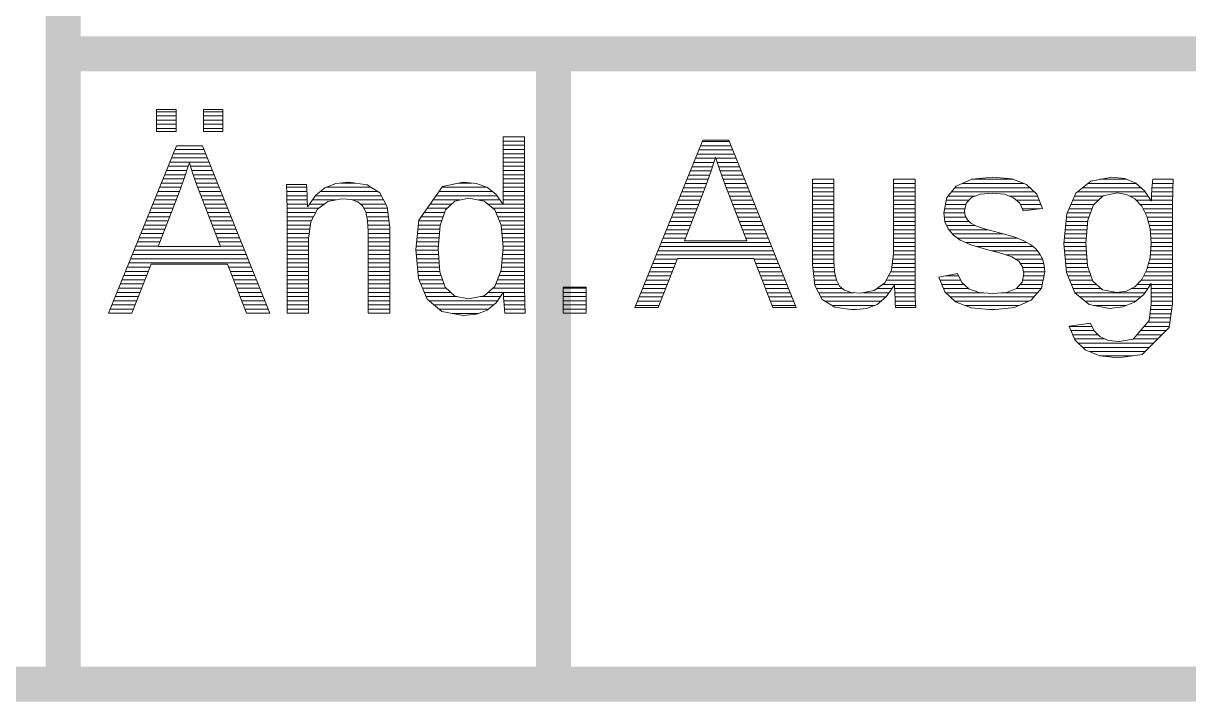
# Model space of a CAD drawing. Header units: millimetres. Extents: x 20 to 410, y 10 to 287.
# Drawn here: x 358.43 to 375.06, y 9.75 to 19.44 of the extents above; entities that cross this region are included whole.
import ezdxf

# ---------------------------------------------------------------- set-up
doc = ezdxf.new("R2010")
doc.units = ezdxf.units.MM
doc.layers.add('KANTEN', color=7, linetype='Continuous', lineweight=50)
doc.layers.add('TEXT', color=7, linetype='Continuous', lineweight=13)

msp = doc.modelspace()

# ---------------------------------------------------------------- linework, layer by layer
at = {"layer": 'KANTEN', "lineweight": 50, "const_width": 0.5}
msp.add_lwpolyline([(20, 10), (410, 10), (410, 287), (20, 287)], close=True, dxfattribs=at)
for points in [[(359, 10), (359, 37)], [(359, 19), (410, 19)], [(366, 10), (366, 19)]]:
    msp.add_lwpolyline(points, dxfattribs=at)
at = {"layer": 'TEXT', "lineweight": 13}
for p, q in [((360.334, 18.176), (360.613, 18.176)), ((361.002, 18.176), (361.278, 18.176)), ((360.334, 18.116), (360.613, 18.116)), ((360.334, 18.056), (360.613, 18.056)), ((360.334, 17.996), (360.613, 17.996)), ((361.002, 18.116), (361.278, 18.116)), ((361.002, 18.056), (361.278, 18.056)), ((361.002, 17.996), (361.278, 17.996)), ((360.334, 17.936), (360.613, 17.936)), ((361.002, 17.936), (361.278, 17.936)), ((365.279, 17.816), (365.584, 17.816)), ((360.6, 17.636), (361.011, 17.636)), ((365.279, 17.756), (365.584, 17.756)), ((365.279, 17.696), (365.584, 17.696)), ((365.279, 17.636), (365.584, 17.636)), ((368.075, 17.63), (368.556, 17.63)), ((368.099, 17.69), (368.532, 17.69)), ((368.124, 17.75), (368.508, 17.75)), ((360.551, 17.516), (361.059, 17.516)), ((360.575, 17.576), (361.035, 17.576)), ((365.279, 17.576), (365.584, 17.576)), ((365.279, 17.516), (365.584, 17.516)), ((368.026, 17.51), (368.307, 17.51)), ((368.05, 17.57), (368.58, 17.57)), ((368.316, 17.51), (368.604, 17.51)), ((360.477, 17.336), (360.766, 17.336)), ((360.502, 17.396), (360.786, 17.396)), ((360.526, 17.456), (361.083, 17.456)), ((360.817, 17.396), (361.107, 17.396)), ((360.837, 17.336), (361.132, 17.336)), ((365.279, 17.456), (365.584, 17.456)), ((365.279, 17.396), (365.584, 17.396)), ((365.279, 17.336), (365.584, 17.336)), ((367.952, 17.33), (368.248, 17.33)), ((367.977, 17.39), (368.267, 17.39)), ((368.001, 17.45), (368.287, 17.45)), ((368.336, 17.45), (368.628, 17.45)), ((368.355, 17.39), (368.652, 17.39)), ((368.376, 17.33), (368.676, 17.33)), ((360.404, 17.156), (360.704, 17.156)), ((360.429, 17.216), (360.726, 17.216)), ((360.453, 17.276), (360.746, 17.276)), ((360.857, 17.276), (361.156, 17.276)), ((360.877, 17.216), (361.18, 17.216)), ((360.898, 17.156), (361.204, 17.156)), ((362.96, 17.156), (363.168, 17.156)), ((364.645, 17.156), (364.834, 17.156)), ((365.279, 17.276), (365.584, 17.276)), ((365.279, 17.216), (365.584, 17.216)), ((365.279, 17.156), (365.584, 17.156)), ((367.879, 17.15), (368.183, 17.15)), ((367.903, 17.21), (368.205, 17.21)), ((367.928, 17.27), (368.226, 17.27)), ((368.396, 17.27), (368.7, 17.27)), ((368.418, 17.21), (368.724, 17.21)), ((368.441, 17.15), (368.748, 17.15)), ((369.692, 17.21), (369.998, 17.21)), ((369.692, 17.15), (369.998, 17.15)), ((370.851, 17.21), (371.157, 17.21)), ((370.851, 17.15), (371.157, 17.15)), ((371.83, 17.15), (372.714, 17.15)), ((371.964, 17.21), (372.557, 17.21)), ((373.62, 17.15), (374.311, 17.15)), ((373.792, 17.21), (374.176, 17.21)), ((374.542, 17.15), (374.837, 17.15)), ((374.55, 17.21), (374.84, 17.21)), ((360.331, 16.976), (360.637, 16.976)), ((360.355, 17.036), (360.66, 17.036)), ((360.38, 17.096), (360.682, 17.096)), ((360.921, 17.096), (361.228, 17.096)), ((360.943, 17.036), (361.252, 17.036)), ((360.967, 16.976), (361.276, 16.976)), ((362.189, 17.096), (362.478, 17.096)), ((362.192, 17.036), (362.481, 17.036)), ((362.195, 16.976), (362.483, 16.976)), ((362.602, 16.976), (363.544, 16.976)), ((362.672, 17.036), (363.494, 17.036)), ((362.754, 17.096), (363.398, 17.096)), ((364.319, 16.976), (365.193, 16.976)), ((364.361, 17.036), (365.127, 17.036)), ((364.404, 17.096), (365.045, 17.096)), ((365.279, 17.096), (365.584, 17.096)), ((365.279, 17.036), (365.584, 17.036)), ((365.28, 16.976), (365.584, 16.976)), ((367.805, 16.97), (368.114, 16.97)), ((367.83, 17.03), (368.137, 17.03)), ((367.854, 17.09), (368.16, 17.09)), ((368.464, 17.09), (368.773, 17.09)), ((368.487, 17.03), (368.797, 17.03)), ((368.51, 16.97), (368.821, 16.97)), ((369.692, 17.09), (369.998, 17.09)), ((369.692, 17.03), (369.998, 17.03)), ((369.692, 16.97), (369.998, 16.97)), ((370.851, 17.09), (371.157, 17.09)), ((370.851, 17.03), (371.157, 17.03)), ((370.851, 16.97), (371.157, 16.97)), ((371.627, 16.97), (372.014, 16.97)), ((371.677, 17.03), (372.861, 17.03)), ((371.727, 17.09), (372.798, 17.09)), ((372.505, 16.97), (372.906, 16.97)), ((373.431, 16.97), (373.835, 16.97)), ((373.472, 17.03), (374.443, 17.03)), ((373.546, 17.09), (374.382, 17.09)), ((374.222, 16.97), (374.482, 16.97)), ((374.532, 16.97), (374.832, 16.97)), ((374.534, 17.03), (374.832, 17.03)), ((374.538, 17.09), (374.834, 17.09)), ((360.257, 16.796), (360.567, 16.796)), ((360.282, 16.856), (360.59, 16.856)), ((360.306, 16.916), (360.614, 16.916)), ((360.99, 16.916), (361.3, 16.916)), ((361.014, 16.856), (361.324, 16.856)), ((361.037, 16.796), (361.348, 16.796)), ((362.195, 16.916), (362.486, 16.916)), ((362.196, 16.856), (362.487, 16.856)), ((362.196, 16.796), (362.648, 16.796)), ((362.518, 16.856), (362.728, 16.856)), ((362.56, 16.916), (362.889, 16.916)), ((363.126, 16.916), (363.576, 16.916)), ((363.244, 16.856), (363.608, 16.856)), ((363.291, 16.796), (363.63, 16.796)), ((364.193, 16.796), (364.48, 16.796)), ((364.235, 16.856), (364.544, 16.856)), ((364.277, 16.916), (364.663, 16.916)), ((364.93, 16.916), (365.234, 16.916)), ((365.063, 16.856), (365.275, 16.856)), ((365.135, 16.796), (365.584, 16.796)), ((365.281, 16.916), (365.584, 16.916)), ((365.282, 16.856), (365.584, 16.856)), ((367.756, 16.85), (368.067, 16.85)), ((367.781, 16.91), (368.09, 16.91)), ((368.534, 16.91), (368.845, 16.91)), ((368.557, 16.85), (368.869, 16.85)), ((369.692, 16.91), (369.998, 16.91)), ((369.692, 16.85), (369.998, 16.85)), ((370.851, 16.91), (371.157, 16.91)), ((370.851, 16.85), (371.157, 16.85)), ((371.591, 16.85), (371.883, 16.85)), ((371.603, 16.91), (371.924, 16.91)), ((372.607, 16.91), (372.93, 16.91)), ((372.662, 16.85), (372.953, 16.85)), ((373.379, 16.85), (373.704, 16.85)), ((373.405, 16.91), (373.77, 16.91)), ((374.313, 16.91), (374.521, 16.91)), ((374.37, 16.85), (374.83, 16.85)), ((374.53, 16.91), (374.831, 16.91)), ((360.208, 16.676), (360.521, 16.676)), ((360.233, 16.736), (360.544, 16.736)), ((361.06, 16.736), (361.372, 16.736)), ((361.084, 16.676), (361.397, 16.676)), ((362.197, 16.736), (362.605, 16.736)), ((362.197, 16.676), (362.573, 16.676)), ((363.321, 16.736), (363.637, 16.736)), ((363.334, 16.676), (363.644, 16.676)), ((364.108, 16.676), (364.422, 16.676)), ((364.15, 16.736), (364.443, 16.736)), ((365.177, 16.736), (365.584, 16.736)), ((365.201, 16.676), (365.584, 16.676)), ((367.683, 16.67), (367.997, 16.67)), ((367.708, 16.73), (368.02, 16.73)), ((367.732, 16.79), (368.044, 16.79)), ((368.581, 16.79), (368.893, 16.79)), ((368.604, 16.73), (368.917, 16.73)), ((368.627, 16.67), (368.941, 16.67)), ((369.692, 16.79), (369.998, 16.79)), ((369.692, 16.73), (369.998, 16.73)), ((369.692, 16.67), (369.998, 16.67)), ((370.851, 16.79), (371.157, 16.79)), ((370.851, 16.73), (371.157, 16.73)), ((370.851, 16.67), (371.157, 16.67)), ((371.567, 16.73), (371.867, 16.73)), ((371.574, 16.67), (371.883, 16.67)), ((371.579, 16.79), (371.869, 16.79)), ((372.688, 16.79), (372.94, 16.79)), ((373.317, 16.67), (373.637, 16.67)), ((373.327, 16.73), (373.659, 16.73)), ((373.353, 16.79), (373.681, 16.79)), ((374.411, 16.79), (374.83, 16.79)), ((374.441, 16.73), (374.83, 16.73)), ((374.469, 16.67), (374.83, 16.67)), ((360.135, 16.496), (360.451, 16.496)), ((360.159, 16.556), (360.474, 16.556)), ((360.184, 16.616), (360.497, 16.616)), ((361.107, 16.616), (361.421, 16.616)), ((361.13, 16.556), (361.445, 16.556)), ((361.154, 16.496), (361.469, 16.496)), ((362.197, 16.616), (362.541, 16.616)), ((362.197, 16.556), (362.528, 16.556)), ((362.197, 16.496), (362.52, 16.496)), ((363.346, 16.616), (363.651, 16.616)), ((363.35, 16.556), (363.658, 16.556)), ((363.353, 16.496), (363.662, 16.496)), ((364.062, 16.496), (364.375, 16.496)), ((364.068, 16.556), (364.381, 16.556)), ((364.074, 16.616), (364.402, 16.616)), ((365.225, 16.616), (365.584, 16.616)), ((365.249, 16.556), (365.584, 16.556)), ((365.255, 16.496), (365.584, 16.496)), ((367.61, 16.49), (367.927, 16.49)), ((367.634, 16.55), (367.95, 16.55)), ((367.659, 16.61), (367.974, 16.61)), ((368.651, 16.61), (368.965, 16.61)), ((368.674, 16.55), (368.989, 16.55)), ((368.697, 16.49), (369.014, 16.49)), ((369.692, 16.61), (369.998, 16.61)), ((369.692, 16.55), (369.998, 16.55)), ((369.692, 16.49), (369.998, 16.49)), ((370.851, 16.61), (371.157, 16.61)), ((370.851, 16.55), (371.157, 16.55)), ((370.851, 16.49), (371.157, 16.49)), ((371.582, 16.61), (371.927, 16.61)), ((371.607, 16.55), (372.016, 16.55)), ((371.639, 16.49), (372.197, 16.49)), ((373.299, 16.49), (373.61, 16.49)), ((373.305, 16.55), (373.615, 16.55)), ((373.311, 16.61), (373.62, 16.61)), ((374.485, 16.61), (374.83, 16.61)), ((374.5, 16.55), (374.83, 16.55)), ((374.513, 16.49), (374.83, 16.49)), ((360.061, 16.316), (360.381, 16.316)), ((360.086, 16.376), (360.404, 16.376)), ((360.11, 16.436), (360.427, 16.436)), ((361.177, 16.436), (361.493, 16.436)), ((361.201, 16.376), (361.517, 16.376)), ((361.224, 16.316), (361.541, 16.316)), ((362.197, 16.436), (362.512, 16.436)), ((362.197, 16.376), (362.504, 16.376)), ((362.197, 16.316), (362.502, 16.316)), ((363.355, 16.436), (363.662, 16.436)), ((363.355, 16.376), (363.662, 16.376)), ((363.355, 16.316), (363.662, 16.316)), ((364.044, 16.316), (364.361, 16.316)), ((364.05, 16.376), (364.365, 16.376)), ((364.056, 16.436), (364.37, 16.436)), ((365.261, 16.436), (365.584, 16.436)), ((365.266, 16.376), (365.584, 16.376)), ((365.272, 16.316), (365.584, 16.316)), ((367.536, 16.31), (369.086, 16.31)), ((367.561, 16.37), (367.881, 16.37)), ((367.585, 16.43), (367.904, 16.43)), ((368.721, 16.43), (369.038, 16.43)), ((368.744, 16.37), (369.062, 16.37)), ((369.692, 16.43), (369.998, 16.43)), ((369.692, 16.37), (369.998, 16.37)), ((369.692, 16.31), (369.998, 16.31)), ((370.851, 16.43), (371.157, 16.43)), ((370.851, 16.37), (371.157, 16.37)), ((370.851, 16.31), (371.157, 16.31)), ((371.691, 16.43), (372.421, 16.43)), ((371.765, 16.37), (372.616, 16.37)), ((371.876, 16.31), (372.752, 16.31)), ((373.281, 16.31), (373.595, 16.31)), ((373.287, 16.37), (373.6, 16.37)), ((373.293, 16.43), (373.605, 16.43)), ((374.517, 16.43), (374.83, 16.43)), ((374.522, 16.37), (374.83, 16.37)), ((374.526, 16.31), (374.83, 16.31)), ((359.988, 16.136), (361.613, 16.136)), ((360.012, 16.196), (361.589, 16.196)), ((360.037, 16.256), (360.357, 16.256)), ((361.247, 16.256), (361.565, 16.256)), ((362.197, 16.256), (362.502, 16.256)), ((362.197, 16.196), (362.502, 16.196)), ((362.197, 16.136), (362.502, 16.136)), ((363.355, 16.256), (363.662, 16.256)), ((363.355, 16.196), (363.662, 16.196)), ((363.355, 16.136), (363.662, 16.136)), ((364.034, 16.196), (364.355, 16.196)), ((364.038, 16.256), (364.356, 16.256)), ((364.04, 16.136), (364.359, 16.136)), ((365.27, 16.136), (365.584, 16.136)), ((365.275, 16.196), (365.584, 16.196)), ((365.278, 16.256), (365.584, 16.256)), ((367.487, 16.19), (369.134, 16.19)), ((367.512, 16.25), (369.11, 16.25)), ((369.692, 16.25), (369.998, 16.25)), ((369.692, 16.19), (369.998, 16.19)), ((370.851, 16.25), (371.157, 16.25)), ((370.851, 16.19), (371.157, 16.19)), ((372.041, 16.25), (372.841, 16.25)), ((372.251, 16.19), (372.902, 16.19)), ((373.283, 16.25), (373.598, 16.25)), ((373.289, 16.19), (373.603, 16.19)), ((374.519, 16.19), (374.83, 16.19)), ((374.523, 16.25), (374.83, 16.25)), ((359.939, 16.016), (361.662, 16.016)), ((359.964, 16.076), (361.638, 16.076)), ((362.197, 16.076), (362.502, 16.076)), ((362.197, 16.016), (362.502, 16.016)), ((363.355, 16.076), (363.662, 16.076)), ((363.355, 16.016), (363.662, 16.016)), ((364.046, 16.076), (364.364, 16.076)), ((364.052, 16.016), (364.369, 16.016)), ((365.259, 16.016), (365.584, 16.016)), ((365.265, 16.076), (365.584, 16.076)), ((367.414, 16.01), (367.74, 16.01)), ((367.438, 16.07), (367.764, 16.07)), ((367.463, 16.13), (369.158, 16.13)), ((368.859, 16.07), (369.182, 16.07)), ((368.883, 16.01), (369.206, 16.01)), ((369.692, 16.13), (369.998, 16.13)), ((369.692, 16.07), (369.998, 16.07)), ((369.692, 16.01), (370.001, 16.01)), ((370.832, 16.01), (371.157, 16.01)), ((370.84, 16.07), (371.157, 16.07)), ((370.848, 16.13), (371.157, 16.13)), ((372.459, 16.13), (372.944, 16.13)), ((372.589, 16.07), (372.975, 16.07)), ((372.658, 16.01), (372.992, 16.01)), ((373.295, 16.13), (373.607, 16.13)), ((373.3, 16.07), (373.612, 16.07)), ((373.306, 16.01), (373.616, 16.01)), ((374.489, 16.01), (374.83, 16.01)), ((374.505, 16.07), (374.83, 16.07)), ((374.514, 16.13), (374.83, 16.13)), ((359.866, 15.836), (360.193, 15.836)), ((359.89, 15.896), (360.217, 15.896)), ((359.915, 15.956), (360.24, 15.956)), ((361.363, 15.956), (361.686, 15.956)), ((361.386, 15.896), (361.71, 15.896)), ((361.409, 15.836), (361.734, 15.836)), ((362.197, 15.956), (362.502, 15.956)), ((362.197, 15.896), (362.502, 15.896)), ((362.197, 15.836), (362.502, 15.836)), ((363.355, 15.956), (363.662, 15.956)), ((363.355, 15.896), (363.662, 15.896)), ((363.355, 15.836), (363.662, 15.836)), ((364.058, 15.956), (364.373, 15.956)), ((364.064, 15.896), (364.378, 15.896)), ((364.07, 15.836), (364.397, 15.836)), ((365.221, 15.836), (365.584, 15.836)), ((365.244, 15.896), (365.584, 15.896)), ((365.254, 15.956), (365.584, 15.956)), ((367.34, 15.83), (367.669, 15.83)), ((367.365, 15.89), (367.693, 15.89)), ((367.389, 15.95), (367.717, 15.95)), ((368.906, 15.95), (369.23, 15.95)), ((368.93, 15.89), (369.254, 15.89)), ((368.953, 15.83), (369.279, 15.83)), ((369.697, 15.95), (370.004, 15.95)), ((369.704, 15.89), (370.007, 15.89)), ((369.711, 15.83), (370.021, 15.83)), ((370.775, 15.83), (371.157, 15.83)), ((370.807, 15.89), (371.157, 15.89)), ((370.824, 15.95), (371.157, 15.95)), ((371.59, 15.83), (371.779, 15.83)), ((372.695, 15.95), (373.002, 15.95)), ((372.704, 15.83), (372.996, 15.83)), ((372.706, 15.89), (373.008, 15.89)), ((373.312, 15.95), (373.628, 15.95)), ((373.318, 15.89), (373.648, 15.89)), ((373.339, 15.83), (373.669, 15.83)), ((374.418, 15.83), (374.83, 15.83)), ((374.45, 15.89), (374.83, 15.89)), ((374.473, 15.95), (374.83, 15.95)), ((359.792, 15.656), (360.122, 15.656)), ((359.817, 15.716), (360.146, 15.716)), ((359.841, 15.776), (360.17, 15.776)), ((361.433, 15.776), (361.758, 15.776)), ((361.456, 15.716), (361.782, 15.716)), ((361.48, 15.656), (361.806, 15.656)), ((362.197, 15.776), (362.502, 15.776)), ((362.197, 15.716), (362.502, 15.716)), ((362.197, 15.656), (362.502, 15.656)), ((363.355, 15.776), (363.662, 15.776)), ((363.355, 15.716), (363.662, 15.716)), ((363.355, 15.656), (363.662, 15.656)), ((364.081, 15.776), (364.417, 15.776)), ((364.106, 15.716), (364.438, 15.716)), ((364.131, 15.656), (364.467, 15.656)), ((365.133, 15.656), (365.584, 15.656)), ((365.175, 15.716), (365.584, 15.716)), ((365.198, 15.776), (365.584, 15.776)), ((366.135, 15.656), (366.466, 15.656)), ((367.267, 15.65), (367.598, 15.65)), ((367.291, 15.71), (367.622, 15.71)), ((367.316, 15.77), (367.646, 15.77)), ((368.977, 15.77), (369.303, 15.77)), ((369, 15.71), (369.327, 15.71)), ((369.023, 15.65), (369.351, 15.65)), ((369.718, 15.77), (370.034, 15.77)), ((369.725, 15.71), (370.066, 15.71)), ((369.751, 15.65), (370.12, 15.65)), ((370.613, 15.65), (370.829, 15.65)), ((370.693, 15.71), (371.157, 15.71)), ((370.743, 15.77), (371.157, 15.77)), ((370.866, 15.65), (371.158, 15.65)), ((371.511, 15.77), (371.807, 15.77)), ((371.537, 15.71), (371.853, 15.71)), ((371.562, 15.65), (371.921, 15.65)), ((372.603, 15.65), (372.952, 15.65)), ((372.658, 15.71), (372.97, 15.71)), ((372.691, 15.77), (372.983, 15.77)), ((373.363, 15.77), (373.69, 15.77)), ((373.388, 15.71), (373.746, 15.71)), ((373.413, 15.65), (373.812, 15.65)), ((374.241, 15.65), (374.476, 15.65)), ((374.324, 15.71), (374.516, 15.71)), ((374.382, 15.77), (374.83, 15.77)), ((374.527, 15.71), (374.83, 15.71)), ((374.527, 15.65), (374.83, 15.65)), ((359.719, 15.476), (360.052, 15.476)), ((359.743, 15.536), (360.075, 15.536)), ((359.768, 15.596), (360.099, 15.596)), ((361.503, 15.596), (361.83, 15.596)), ((361.527, 15.536), (361.854, 15.536)), ((361.55, 15.476), (361.878, 15.476)), ((362.197, 15.596), (362.502, 15.596)), ((362.197, 15.536), (362.502, 15.536)), ((362.197, 15.476), (362.502, 15.476)), ((363.355, 15.596), (363.662, 15.596)), ((363.355, 15.536), (363.662, 15.536)), ((363.355, 15.476), (363.662, 15.476)), ((364.156, 15.596), (364.532, 15.596)), ((364.181, 15.536), (364.624, 15.536)), ((364.225, 15.476), (365.201, 15.476)), ((364.955, 15.536), (365.24, 15.536)), ((365.065, 15.596), (365.585, 15.596)), ((365.287, 15.536), (365.586, 15.536)), ((365.289, 15.476), (365.586, 15.476)), ((366.135, 15.596), (366.466, 15.596)), ((366.135, 15.536), (366.466, 15.536)), ((366.135, 15.476), (366.466, 15.476)), ((367.194, 15.47), (367.528, 15.47)), ((367.218, 15.53), (367.551, 15.53)), ((367.243, 15.59), (367.575, 15.59)), ((369.047, 15.59), (369.375, 15.59)), ((369.07, 15.53), (369.399, 15.53)), ((369.094, 15.47), (369.423, 15.47)), ((369.782, 15.59), (370.284, 15.59)), ((369.814, 15.53), (370.744, 15.53)), ((369.874, 15.47), (370.671, 15.47)), ((370.417, 15.59), (370.787, 15.59)), ((370.868, 15.59), (371.158, 15.59)), ((370.87, 15.53), (371.159, 15.53)), ((370.873, 15.47), (371.161, 15.47)), ((371.596, 15.59), (372.14, 15.59)), ((371.66, 15.53), (372.849, 15.53)), ((371.723, 15.47), (372.774, 15.47)), ((372.387, 15.59), (372.901, 15.59)), ((373.438, 15.59), (374.436, 15.59)), ((373.511, 15.53), (374.376, 15.53)), ((373.583, 15.47), (374.303, 15.47)), ((374.527, 15.59), (374.83, 15.59)), ((374.527, 15.53), (374.83, 15.53)), ((374.527, 15.47), (374.83, 15.47)), ((359.67, 15.356), (360.004, 15.356)), ((359.694, 15.416), (360.028, 15.416)), ((361.573, 15.416), (361.903, 15.416)), ((361.597, 15.356), (361.927, 15.356)), ((362.197, 15.416), (362.502, 15.416)), ((362.197, 15.356), (362.502, 15.356)), ((363.355, 15.416), (363.662, 15.416)), ((363.355, 15.356), (363.662, 15.356)), ((364.297, 15.416), (365.145, 15.416)), ((364.368, 15.356), (365.071, 15.356)), ((365.292, 15.416), (365.588, 15.416)), ((365.297, 15.356), (365.591, 15.356)), ((366.135, 15.416), (366.466, 15.416)), ((366.135, 15.356), (366.466, 15.356)), ((367.169, 15.41), (367.504, 15.41)), ((369.117, 15.41), (369.447, 15.41)), ((369.97, 15.41), (370.577, 15.41)), ((370.248, 15.35), (370.309, 15.35)), ((370.876, 15.41), (371.165, 15.41)), ((371.866, 15.41), (372.641, 15.41)), ((372.224, 15.35), (372.296, 15.35)), ((373.708, 15.41), (374.173, 15.41)), ((374.518, 15.35), (374.818, 15.35)), ((374.525, 15.41), (374.827, 15.41)), ((364.553, 15.296), (364.927, 15.296)), ((374.479, 15.17), (374.793, 15.17)), ((374.503, 15.23), (374.801, 15.23)), ((374.51, 15.29), (374.81, 15.29)), ((373.356, 15.11), (373.682, 15.11)), ((373.382, 15.05), (373.708, 15.05)), ((373.408, 14.99), (373.767, 14.99)), ((374.325, 14.99), (374.678, 14.99)), ((374.377, 15.05), (374.738, 15.05)), ((374.428, 15.11), (374.784, 15.11)), ((373.434, 14.93), (373.869, 14.93)), ((373.489, 14.87), (374.559, 14.87)), ((373.551, 14.81), (374.499, 14.81)), ((374.274, 14.93), (374.618, 14.93)), ((373.649, 14.75), (374.44, 14.75)), ((373.791, 14.69), (374.271, 14.69))]:
    msp.add_line(p, q, dxfattribs=at)
for points in [[(360.613, 18.206), (360.613, 17.894), (360.334, 17.894), (360.334, 18.206), (360.613, 18.206)], [(361.278, 18.206), (361.278, 17.894), (361.002, 17.894), (361.002, 18.206), (361.278, 18.206)], [(365.18, 15.444), (365.054, 15.342), (364.898, 15.285), (364.708, 15.266), (364.406, 15.324), (364.196, 15.5), (364.074, 15.794), (364.033, 16.209), (364.075, 16.629), (364.413, 17.109), (364.708, 17.168), (364.899, 17.149), (365.055, 17.092), (365.181, 16.993), (365.279, 16.849), (365.282, 16.849), (365.279, 17.055), (365.279, 17.816), (365.584, 17.816), (365.584, 15.678), (365.587, 15.44), (365.594, 15.3), (365.302, 15.3), (365.297, 15.345), (365.292, 15.425), (365.287, 15.517), (365.286, 15.595), (365.279, 15.595), (365.18, 15.444)], [(359.982, 15.3), (359.647, 15.3), (360.621, 17.689), (360.99, 17.689), (361.949, 15.3), (361.619, 15.3), (361.346, 15.999), (360.257, 15.999), (359.982, 15.3)], [(369.459, 15.38), (369.129, 15.38), (368.856, 16.079), (367.767, 16.079), (367.492, 15.38), (367.157, 15.38), (368.131, 17.769), (368.5, 17.769), (369.459, 15.38)], [(368.405, 17.244), (368.357, 17.384), (368.312, 17.525), (368.296, 17.477), (368.243, 17.317), (368.171, 17.116), (367.866, 16.331), (368.759, 16.331), (368.452, 17.119), (368.405, 17.244)], [(360.661, 17.036), (360.356, 16.251), (361.249, 16.251), (360.942, 17.039), (360.895, 17.164), (360.847, 17.304), (360.802, 17.445), (360.786, 17.397), (360.733, 17.237), (360.661, 17.036)], [(363.355, 16.463), (363.346, 16.624), (363.319, 16.744), (363.273, 16.83), (363.206, 16.889), (363.109, 16.922), (362.977, 16.932), (362.78, 16.895), (362.629, 16.782), (362.534, 16.602), (362.502, 16.363), (362.502, 15.3), (362.197, 15.3), (362.197, 16.743), (362.194, 17.001), (362.187, 17.134), (362.475, 17.134), (362.476, 17.119), (362.478, 17.089), (362.48, 17.049), (362.482, 17.003), (362.485, 16.933), (362.488, 16.821), (362.494, 16.821), (362.607, 16.983), (362.737, 17.089), (362.892, 17.149), (363.08, 17.168), (363.341, 17.131), (363.522, 17.018), (363.627, 16.819), (363.662, 16.522), (363.662, 15.3), (363.355, 15.3), (363.355, 16.463)], [(370.244, 15.593), (370.376, 15.582), (370.573, 15.62), (370.724, 15.733), (370.819, 15.913), (370.851, 16.151), (370.851, 17.214), (371.157, 17.214), (371.157, 15.772), (371.159, 15.513), (371.166, 15.38), (370.878, 15.38), (370.877, 15.396), (370.875, 15.426), (370.873, 15.466), (370.871, 15.511), (370.868, 15.581), (370.865, 15.694), (370.86, 15.694), (370.746, 15.531), (370.616, 15.424), (370.462, 15.365), (370.273, 15.346), (370.012, 15.383), (369.831, 15.496), (369.727, 15.695), (369.692, 15.992), (369.692, 17.214), (369.998, 17.214), (369.998, 16.052), (370.007, 15.89), (370.034, 15.77), (370.08, 15.684), (370.148, 15.626), (370.244, 15.593)], [(371.735, 15.459), (371.582, 15.603), (371.494, 15.811), (371.763, 15.863), (371.823, 15.735), (371.924, 15.647), (372.07, 15.596), (372.263, 15.579), (372.464, 15.596), (372.603, 15.65), (372.684, 15.739), (372.711, 15.863), (372.692, 15.962), (372.636, 16.04), (372.539, 16.102), (372.396, 16.151), (372.177, 16.209), (371.952, 16.276), (371.803, 16.342), (371.704, 16.414), (371.629, 16.501), (371.582, 16.605), (371.567, 16.73), (371.611, 16.951), (371.745, 17.112), (371.965, 17.21), (372.267, 17.243), (372.539, 17.216), (372.749, 17.136), (372.895, 16.997), (372.975, 16.794), (372.701, 16.76), (372.654, 16.868), (372.564, 16.947), (372.434, 16.996), (372.267, 17.012), (372.087, 16.997), (371.961, 16.95), (371.888, 16.871), (371.863, 16.76), (371.873, 16.689), (371.904, 16.631), (371.954, 16.584), (372.024, 16.545), (372.148, 16.502), (372.36, 16.447), (372.569, 16.388), (372.709, 16.334), (372.805, 16.279), (372.878, 16.219), (372.933, 16.151), (372.974, 16.074), (372.999, 15.986), (373.008, 15.887), (372.959, 15.657), (372.812, 15.486), (372.577, 15.381), (372.263, 15.346), (371.96, 15.374), (371.735, 15.459)], [(373.711, 15.044), (373.797, 14.961), (373.917, 14.909), (374.071, 14.892), (374.27, 14.925), (374.498, 15.192), (374.527, 15.426), (374.527, 15.721), (374.524, 15.721), (374.421, 15.566), (374.286, 15.455), (374.122, 15.389), (373.933, 15.366), (373.641, 15.422), (373.437, 15.59), (373.319, 15.878), (373.279, 16.294), (373.322, 16.716), (373.449, 17.011), (373.664, 17.185), (373.967, 17.243), (374.149, 17.221), (374.305, 17.154), (374.432, 17.046), (374.527, 16.901), (374.53, 16.901), (374.532, 16.97), (374.537, 17.077), (374.544, 17.174), (374.551, 17.214), (374.84, 17.214), (374.833, 17.074), (374.83, 16.835), (374.83, 15.433), (374.782, 15.094), (374.398, 14.708), (374.062, 14.66), (373.793, 14.689), (373.584, 14.777), (373.438, 14.92), (373.355, 15.112), (373.662, 15.156), (373.711, 15.044)], [(374.042, 17.016), (373.84, 16.974), (373.701, 16.846), (373.621, 16.625), (373.594, 16.297), (373.619, 15.974), (373.694, 15.757), (373.83, 15.633), (374.037, 15.592), (374.173, 15.613), (374.292, 15.677), (374.392, 15.78), (374.466, 15.92), (374.512, 16.094), (374.527, 16.297), (374.512, 16.505), (374.466, 16.683), (374.392, 16.826), (374.294, 16.931), (374.175, 16.995), (374.042, 17.016)], [(364.378, 15.889), (364.454, 15.668), (364.588, 15.543), (364.785, 15.502), (365.009, 15.547), (365.162, 15.681), (365.25, 15.911), (365.279, 16.239), (365.25, 16.555), (365.162, 16.773), (365.01, 16.9), (364.789, 16.943), (364.59, 16.9), (364.456, 16.772), (364.379, 16.549), (364.353, 16.219), (364.378, 15.889)], [(366.135, 15.3), (366.135, 15.671), (366.466, 15.671), (366.466, 15.3), (366.135, 15.3)]]:
    msp.add_lwpolyline(points, close=True, dxfattribs=at)

doc.saveas('drawing.dxf')
